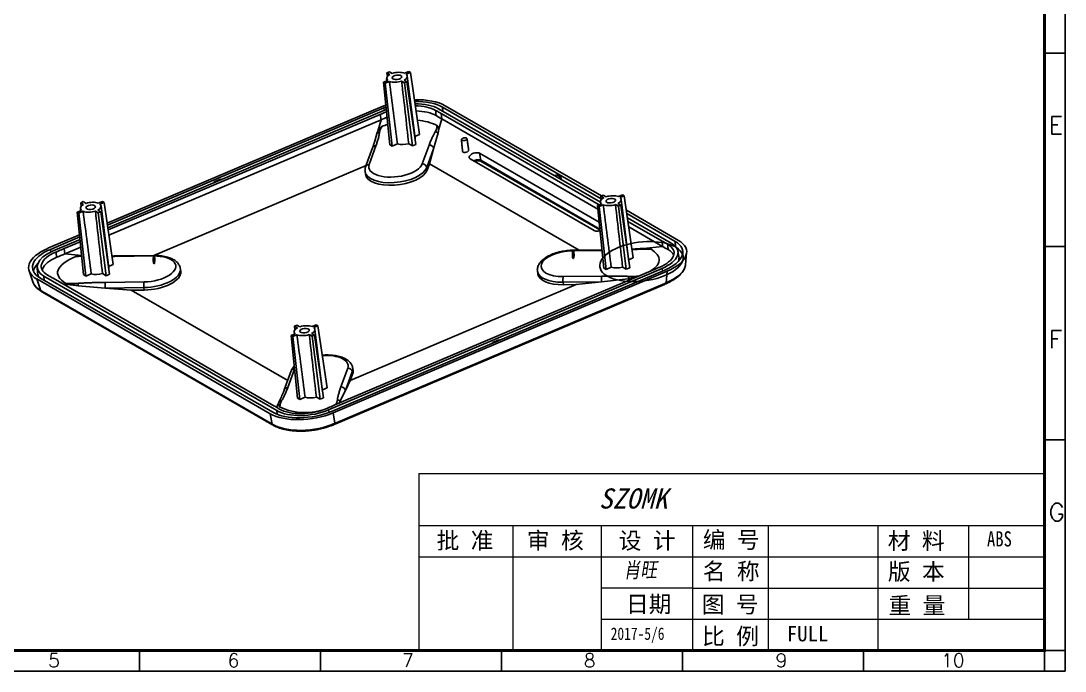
# Model space of a CAD drawing. Header units: millimetres. Extents: x 5301 to 5745, y 376 to 714.
# Drawn here: x 5494.4 to 5744.5, y 375.7 to 531.6 of the extents above; entities that cross this region are included whole.
import ezdxf

# ---------------------------------------------------------------- set-up
doc = ezdxf.new("R2010")
doc.units = ezdxf.units.MM
doc.header["$LTSCALE"] = 0.5
doc.layers.add('112', color=7, linetype='Continuous', true_color=0xffffff)
doc.layers.add('A1_KUANG', color=7, linetype='Continuous')
doc.layers.add('A4_KUANG', color=7, linetype='Continuous')
doc.layers.add('BORDER', color=4, linetype='Continuous', lineweight=20)
doc.styles.get("Standard").update_dxf_attribs({"font": 'txt', "bigfont": 'gbcbig.shx'})
doc.styles.add('仿宋', font='NSimSun.ttf')
doc.styles.add('黑体', font='SIMHEI.TTF', dxfattribs={"height": 2.5})

# ---------------------------------------------------------------- blocks, each defined once
blk = doc.blocks.new('A$C3291225B')
at = {"layer": 'A4_KUANG'}
for p, q in [((255.14, 0), (255.14, 197.01)), ((257.99, 86.22), (255.13, 86.22)), ((257.99, 59.24), (255.13, 59.24)), ((257.99, 32.25), (255.13, 32.25)), ((2.87, 2.87), (258, 2.87)), ((129, 0), (129, 2.87)), ((154.22, 0), (154.22, 2.87)), ((179.45, 0), (179.45, 2.87)), ((204.67, 0), (204.67, 2.87)), ((229.9, 0), (229.9, 2.87))]:
    blk.add_line(p, q, dxfattribs=at)
at = {"layer": 'A4_KUANG', "color": 8}
blk.add_lwpolyline([(258, 0), (258, 197.01), (0, 197.01), (0, 0)], close=True, dxfattribs=at)
at = {"layer": 'A4_KUANG', "const_width": 0.4}
blk.add_lwpolyline([(2.87, 2.87), (2.87, 194.15), (255.13, 194.15), (255.14, 2.87), (2.87, 2.87)], dxfattribs=at)
at = {"layer": 'A4_KUANG'}
for s, height, p in [('E', 2.48, (255.71, 74.89)), ('F', 2.48, (255.71, 45.04)), ('G', 2.48, (255.71, 20.93)), ('5', 1.91, (116.25, 0.54)), ('6', 1.91, (141.26, 0.54)), ('7', 1.91, (165.57, 0.54)), ('8', 1.91, (190.91, 0.54)), ('9', 1.91, (217.64, 0.54)), ('10', 1.91, (240.72, 0.54))]:
    blk.add_text(s, height=height, dxfattribs=at).set_placement(p)

msp = doc.modelspace()

# ---------------------------------------------------------------- linework, layer by layer
at = {"lineweight": 0, "ltscale": 0.5}
for p, q in [((5589.713, 423.081), (5589.713, 380.615)), ((5612.195, 410.591), (5612.195, 380.615)), ((5633.428, 410.591), (5633.428, 380.615)), ((5655.285, 410.591), (5655.285, 380.615)), ((5673.396, 410.591), (5673.396, 380.615)), ((5699.625, 410.591), (5699.625, 380.615))]:
    msp.add_line(p, q, dxfattribs=at)
at = {"lineweight": 0}
for p, q in [((5589.713, 423.081), (5739.599, 423.081)), ((5589.713, 410.591), (5739.599, 410.591)), ((5721.389, 410.591), (5721.389, 388.109)), ((5589.713, 403.097), (5739.599, 403.097)), ((5655.285, 395.603), (5633.428, 395.603)), ((5655.285, 395.603), (5739.599, 395.603)), ((5633.428, 388.109), (5739.599, 388.109)), ((5739.599, 380.615), (5589.713, 380.615))]:
    msp.add_line(p, q, dxfattribs=at)
at = {"layer": '112', "color": 7}
for p, q in [((5582.66, 519.376), (5582.087, 519.133)), ((5582.087, 519.133), (5582.786, 518.729)), ((5582.087, 519.133), (5582.178, 518.255)), ((5583.359, 518.972), (5582.66, 519.376)), ((5587.299, 519.435), (5586.298, 519.01)), ((5586.699, 518.778), (5587.7, 519.203)), ((5588.802, 503.405), (5586.962, 518.343)), ((5587.7, 519.203), (5587.299, 519.435)), ((5587.7, 519.203), (5589.866, 504.32)), ((5582.263, 517.296), (5581.262, 516.871)), ((5581.262, 516.871), (5581.663, 516.64)), ((5581.262, 516.871), (5582.776, 501.879)), ((5581.663, 516.64), (5582.664, 517.065)), ((5581.663, 516.64), (5583.345, 501.55)), ((5582, 517.732), (5582.064, 517.211)), ((5585.603, 517.102), (5586.302, 516.698)), ((5586.875, 516.942), (5586.176, 517.345)), ((5586.302, 516.698), (5586.875, 516.942)), ((5586.302, 516.698), (5588.19, 501.612)), ((5586.875, 516.942), (5589.005, 501.958)), ((5515.068, 483.06), (5580.938, 511.033)), ((5581.346, 510.709), (5515.136, 482.592)), ((5581.926, 510.296), (5515.227, 481.97)), ((5581.346, 510.709), (5581.442, 510.09)), ((5633.227, 488.074), (5594.423, 510.486)), ((5633.368, 488.938), (5595.366, 510.886)), ((5595.366, 510.886), (5595.438, 509.899)), ((5633.439, 489.609), (5596.015, 511.223)), ((5515.301, 481.461), (5580.476, 509.139)), ((5580.673, 507.857), (5515.488, 480.174)), ((5579.912, 505.155), (5580.673, 507.857)), ((5580.476, 509.139), (5580.673, 507.857)), ((5595.188, 508.04), (5594.427, 505.338)), ((5595.094, 509.324), (5632.921, 487.477)), ((5595.094, 509.324), (5595.188, 508.04)), ((5595.188, 508.04), (5632.564, 486.453)), ((5579.081, 502.51), (5579.646, 504.515)), ((5588.748, 503.845), (5589.866, 504.32)), ((5593.264, 500.925), (5594.327, 504.7)), ((5578.622, 501.095), (5576.981, 496.593)), ((5577.812, 497.129), (5579.453, 501.631)), ((5582.776, 501.879), (5583.345, 501.55)), ((5583.345, 501.55), (5584.609, 502.087)), ((5587.307, 502.121), (5588.19, 501.612)), ((5588.19, 501.612), (5589.005, 501.958)), ((5592.177, 501.792), (5590.536, 497.29)), ((5591.623, 496.423), (5593.264, 500.925)), ((5592.245, 497.306), (5593.264, 500.925)), ((5631.735, 481.309), (5602.029, 498.466)), ((5604.263, 499.822), (5632.883, 483.292)), ((5604.263, 499.822), (5604.53, 498.13)), ((5604.53, 498.13), (5633.048, 481.659)), ((5604.685, 497.885), (5633.065, 481.494)), ((5577.102, 496.925), (5526.229, 475.321)), ((5576.838, 495.414), (5576.914, 494.799)), ((5591.623, 496.423), (5591.698, 495.808)), ((5592.245, 497.306), (5591.698, 495.808)), ((5628.085, 476.606), (5592.245, 497.306)), ((5542.248, 493.628), (5540.703, 492.972)), ((5540.703, 492.972), (5540.721, 492.797)), ((5540.703, 492.972), (5540.885, 492.867)), ((5542.248, 493.628), (5542.43, 493.523)), ((5622.23, 494.426), (5622.745, 494.644)), ((5623.823, 494.021), (5622.745, 494.644)), ((5623.308, 493.803), (5623.823, 494.021)), ((5623.88, 493.472), (5623.823, 494.021)), ((5508.728, 487.979), (5509.302, 488.222)), ((5509.427, 487.575), (5508.728, 487.979)), ((5508.728, 487.979), (5508.82, 487.101)), ((5509.302, 488.222), (5510.001, 487.819)), ((5512.94, 487.856), (5513.941, 488.281)), ((5514.341, 488.05), (5513.34, 487.625)), ((5513.941, 488.281), (5514.341, 488.05)), ((5514.341, 488.05), (5516.507, 473.166)), ((5633.217, 488.15), (5633.282, 487.63)), ((5633.305, 489.551), (5633.878, 489.795)), ((5634.003, 489.148), (5633.305, 489.551)), ((5633.305, 489.551), (5633.396, 488.674)), ((5633.878, 489.795), (5634.577, 489.391)), ((5637.394, 487.764), (5638.093, 487.36)), ((5637.516, 489.428), (5638.517, 489.853)), ((5638.917, 489.622), (5637.916, 489.197)), ((5640.02, 473.824), (5638.18, 488.761)), ((5638.517, 489.853), (5638.917, 489.622)), ((5638.917, 489.622), (5641.083, 474.738)), ((5507.904, 485.717), (5508.905, 486.142)), ((5508.304, 485.486), (5507.904, 485.717)), ((5507.904, 485.717), (5509.418, 470.725)), ((5509.305, 485.911), (5508.304, 485.486)), ((5508.304, 485.486), (5509.987, 470.397)), ((5508.641, 486.578), (5508.705, 486.057)), ((5512.943, 485.544), (5512.244, 485.948)), ((5512.818, 486.192), (5513.517, 485.788)), ((5513.517, 485.788), (5512.943, 485.544)), ((5512.943, 485.544), (5514.831, 470.458)), ((5513.517, 485.788), (5515.646, 470.804)), ((5515.444, 472.251), (5513.604, 487.189)), ((5632.48, 487.29), (5633.481, 487.715)), ((5632.88, 487.058), (5632.48, 487.29)), ((5632.48, 487.29), (5633.994, 472.298)), ((5633.881, 487.483), (5632.88, 487.058)), ((5632.88, 487.058), (5634.563, 471.969)), ((5637.519, 487.117), (5636.821, 487.521)), ((5638.093, 487.36), (5637.519, 487.117)), ((5637.519, 487.117), (5639.407, 472.03)), ((5638.093, 487.36), (5640.222, 472.376)), ((5651.907, 478.942), (5639.422, 486.153)), ((5651.136, 478.676), (5639.535, 485.376)), ((5650.193, 478.275), (5639.685, 484.344)), ((5639.808, 483.499), (5647.976, 478.781)), ((5500.884, 477.036), (5508.456, 480.252)), ((5640.004, 482.156), (5648.07, 477.497)), ((5508.505, 479.775), (5501.467, 476.787)), ((5508.568, 479.142), (5502.125, 476.406)), ((5504.733, 476.973), (5508.621, 478.624)), ((5647.976, 478.781), (5648.07, 477.497)), ((5651.136, 478.676), (5651.226, 477.453)), ((5501.467, 476.787), (5501.565, 476.152)), ((5504.733, 476.973), (5504.931, 475.691)), ((5508.753, 477.313), (5504.931, 475.691)), ((5508.951, 475.344), (5504.931, 475.691)), ((5526.27, 475.321), (5517.036, 475.204)), ((5633.564, 476.555), (5626.588, 476.467)), ((5633.552, 476.675), (5626.684, 476.588)), ((5648.07, 477.497), (5643.528, 476.98)), ((5652.007, 475.072), (5651.767, 476.38)), ((5653.579, 473.086), (5653.862, 475.97)), ((5516.507, 473.166), (5515.389, 472.691)), ((5526.174, 475.2), (5516.94, 475.083)), ((5641.083, 474.738), (5639.966, 474.264)), ((5496.369, 471.647), (5497.353, 468.798)), ((5498.316, 472.475), (5498.401, 471.148)), ((5499.918, 470.352), (5555.689, 438.141)), ((5499.918, 470.352), (5499.99, 469.365)), ((5509.987, 470.397), (5509.418, 470.725)), ((5511.25, 470.933), (5509.987, 470.397)), ((5514.831, 470.458), (5513.949, 470.967)), ((5515.646, 470.804), (5514.831, 470.458)), ((5532.671, 471.521), (5532.595, 472.136)), ((5568.107, 438.298), (5647.986, 472.221)), ((5568.765, 437.918), (5648.645, 471.841)), ((5649.228, 471.591), (5569.174, 437.594)), ((5645.378, 471.654), (5569.636, 439.488)), ((5618.122, 471.57), (5618.198, 470.955)), ((5624.327, 470.264), (5633.56, 470.381)), ((5634.563, 471.969), (5633.994, 472.298)), ((5635.827, 472.506), (5634.563, 471.969)), ((5639.407, 472.03), (5638.525, 472.54)), ((5640.222, 472.376), (5639.407, 472.03)), ((5647.986, 472.221), (5648.081, 471.601)), ((5648.952, 468.777), (5649.228, 471.591)), ((5498.204, 469.685), (5554.096, 437.404)), ((5498.204, 469.685), (5499.171, 466.887)), ((5498.975, 469.951), (5554.745, 437.741)), ((5555.017, 439.303), (5502.135, 469.846)), ((5504.604, 468.42), (5507.008, 468.213)), ((5514.613, 467.524), (5508.108, 468.084)), ((5514.679, 468.88), (5523.913, 468.996)), ((5569.862, 434.992), (5648.533, 468.402)), ((5569.955, 435.229), (5648.627, 468.638)), ((5573.306, 445.355), (5627.409, 468.332)), ((5633.495, 469.025), (5624.261, 468.908)), ((5624.261, 468.908), (5624.337, 468.293)), ((5624.337, 468.293), (5627.409, 468.332)), ((5627.409, 468.332), (5633.495, 469.025)), ((5633.495, 469.025), (5639.842, 469.747)), ((5640.947, 469.904), (5641.369, 469.952)), ((5499.398, 466.755), (5554.325, 435.031)), ((5499.544, 466.554), (5554.471, 434.831)), ((5523.847, 467.641), (5514.613, 467.524)), ((5520.85, 466.987), (5514.613, 467.524)), ((5520.85, 466.987), (5523.923, 467.026)), ((5520.85, 466.987), (5558.302, 445.356)), ((5523.847, 467.641), (5523.923, 467.026)), ((5560.519, 458.641), (5559.946, 458.398)), ((5559.946, 458.398), (5560.645, 457.994)), ((5559.946, 458.398), (5560.037, 457.52)), ((5561.218, 458.237), (5560.519, 458.641)), ((5565.158, 458.7), (5564.157, 458.274)), ((5564.558, 458.043), (5565.559, 458.468)), ((5565.559, 458.468), (5565.158, 458.7)), ((5565.559, 458.468), (5567.725, 443.585)), ((5560.123, 456.561), (5559.121, 456.136)), ((5559.121, 456.136), (5559.522, 455.905)), ((5559.121, 456.136), (5560.635, 441.144)), ((5559.522, 455.905), (5560.523, 456.33)), ((5559.522, 455.905), (5561.204, 440.815)), ((5559.859, 456.996), (5559.923, 456.476)), ((5563.462, 456.367), (5564.161, 455.963)), ((5564.734, 456.207), (5564.035, 456.61)), ((5564.161, 455.963), (5564.734, 456.207)), ((5564.161, 455.963), (5566.049, 440.877)), ((5564.734, 456.207), (5566.864, 441.223)), ((5566.661, 442.67), (5564.821, 457.608)), ((5607.343, 454.483), (5608.888, 455.139)), ((5607.361, 454.308), (5607.343, 454.483)), ((5607.343, 454.483), (5607.525, 454.378)), ((5608.888, 455.139), (5609.07, 455.034)), ((5558.324, 443.672), (5559.934, 448.088)), ((5572.689, 448.335), (5571.048, 443.833)), ((5573.955, 447.677), (5573.879, 448.292)), ((5559.134, 447.638), (5557.493, 443.136)), ((5572.135, 442.967), (5573.776, 447.468)), ((5573.306, 445.355), (5572.135, 442.967)), ((5573.852, 446.853), (5573.306, 445.355)), ((5573.776, 447.468), (5573.852, 446.853)), ((5566.607, 443.11), (5567.725, 443.585)), ((5572.135, 442.967), (5570.914, 440.475)), ((5556.643, 441.127), (5556.232, 440.29)), ((5560.635, 441.144), (5561.204, 440.815)), ((5561.204, 440.815), (5562.468, 441.352)), ((5565.166, 441.386), (5566.049, 440.877)), ((5566.049, 440.877), (5566.864, 441.223)), ((5555.656, 438.934), (5556.107, 439.855)), ((5555.689, 438.141), (5555.753, 437.261)), ((5568.107, 438.298), (5568.2, 437.691)), ((5570.622, 440.038), (5570.541, 439.872)), ((5554.552, 434.901), (5554.096, 437.404)), ((5569.174, 437.594), (5569.63, 435.091))]:
    msp.add_line(p, q, dxfattribs=at)
for centre, major_axis, ratio, start_param, end_param in [((5584.481, 518.037), (-2.481, -0.306), 0.4649195, 5.4058164, 6.6943622), ((5584.481, 518.037), (-2.481, -0.306), 0.4649195, 3.8350201, 5.1235658), ((5584.481, 518.037), (-2.481, -0.306), 0.4649195, 2.2642238, 3.5527695), ((5584.481, 518.037), (-2.481, -0.306), 0.4649195, 0.6934274, 1.9819732), ((5580.12, 553.443), (32.423, -252.543), 0.0083709, 4.8558663, 4.9160989), ((5580.12, 553.443), (28.972, -252.587), 0.0051912, 1.3655898, 1.4258225), ((5587.084, 507.307), (10.922, 1.404), 0.4730062, 2.0122144, 2.106512), ((5587.11, 507.38), (-10.052, -1.238), 0.4649195, 5.2033073, 5.2646911), ((5587.084, 507.307), (10.922, 1.404), 0.4730062, 0.555086, 1.366094), ((5587.11, 507.38), (-10.052, -1.238), 0.4649195, 3.6938948, 4.4948782), ((5587.11, 507.38), (-8.904, -1.097), 0.4649195, 3.6938948, 4.4648858), ((5582.375, 573.478), (68.157, 60.89), 0.6008746, 4.1977296, 4.2163033), ((5481.794, 216.371), (-111.091, -290.606), 0.1980055, 3.1191259, 3.1995689), ((5582.375, 573.478), (45.699, -69.467), 0.4532478, 5.5236135, 5.5486808), ((5481.794, 216.371), (-111.091, -290.606), 0.1980055, 3.3018106, 3.3208795), ((5587.077, 503.874), (7.264, 2.141), 0.5276171, 5.962984, 6.113693), ((5587.077, 503.874), (7.529, 0.096), 0.5787883, 2.8215382, 2.9722472), ((5580.403, 503.92), (-0.993, 0.119), 0.8796069, 4.9257013, 5.6779831), ((5586.321, 503.099), (-2.481, -0.306), 0.4649195, 3.100682, 3.141583), ((5593.756, 504.089), (0.854, -0.52), 0.8310066, 1.3997379, 2.1520197), ((5579.561, 500.752), (-0.939, 0.342), 0.8614094, 5.1267947, 6.2831706), ((5586.321, 503.099), (-2.481, -0.306), 0.4649195, 0.7536601, 1.9217406), ((5592.285, 500.913), (0.939, -0.342), 0.8614094, 0.4144058, 1.9852021), ((5604.936, 498.318), (-0.25, -0.433), 0.7537177, 5.5331461, 6.2832018), ((5584.282, 496.331), (-7.444, -0.917), 0.4649195, 6.2823708, 9.1916819), ((5584.358, 495.716), (7.444, 0.917), 0.4649195, 3.1416127, 6.0500893), ((5577.92, 496.25), (-0.939, 0.342), 0.8614094, 5.1267947, 6.2833667), ((5584.174, 497.209), (6.451, 0.795), 0.4649195, 2.9084966, 6.0500893), ((5590.644, 496.411), (0.939, -0.342), 0.8614094, 0.4144058, 1.9852021), ((5511.123, 486.883), (2.481, 0.306), 0.4649195, 0.6934274, 1.9819732), ((5635.699, 488.456), (2.481, 0.306), 0.4649195, 2.2642238, 3.5527695), ((5635.699, 488.456), (2.481, 0.306), 0.4649195, 0.6934274, 1.9819732), ((5635.699, 488.456), (2.481, 0.306), 0.4649195, 5.4058164, 6.6943622), ((5511.123, 486.883), (2.481, 0.306), 0.4649195, 2.2642238, 3.5527695), ((5511.123, 486.883), (2.481, 0.306), 0.4649195, 3.8350201, 5.1235658), ((5506.761, 522.29), (32.423, -252.543), 0.0083709, 4.8558663, 4.9160989), ((5506.761, 522.29), (28.972, -252.587), 0.0051912, 1.3655898, 1.4258225), ((5511.123, 486.883), (2.481, 0.306), 0.4649195, 5.4058164, 6.6943622), ((5635.699, 488.456), (2.481, 0.306), 0.4649195, 3.8350201, 5.1235658), ((5631.338, 523.862), (32.423, -252.543), 0.0083709, 4.8558663, 4.9160989), ((5631.338, 523.862), (28.972, -252.587), 0.0051912, 1.3655898, 1.4258224), ((5643.043, 473.852), (9.974, 1.229), 0.4649195, 0.1147127, 6.397898), ((5642.88, 475.17), (8.904, 1.097), 0.4649195, 5.2646911, 6.8354875), ((5642.88, 475.17), (10.052, 1.238), 0.4649195, 5.2646911, 6.8354875), ((5642.731, 475.168), (11.126, 1.314), 0.4569173, 5.2809902, 6.8324161), ((5507.381, 473.459), (11.126, 1.314), 0.4569173, 2.1393975, 3.6908235), ((5507.231, 473.457), (10.052, 1.238), 0.4649195, 2.1230985, 3.6938948), ((5507.231, 473.457), (8.904, 1.097), 0.4649195, 2.1230985, 3.6938948), ((5485.627, 532.391), (74.894, 38.594), 0.7070502, 4.5825327, 4.6076), ((5526.283, 474.321), (-0.013, 1), 0.2045085, 0.0004344, 6.2836197), ((5625.457, 473.366), (-6.451, -0.795), 0.4649195, 4.479293, 7.6208856), ((5626.696, 475.589), (-0.013, 1), 0.2045085, 0.0004344, 6.2836197), ((5642.492, 475.941), (-0.069, 0.998), 0.1007052, 6.2744157, 6.7694141), ((5049.418, 466.095), (597.891, 8.2), 0.0536038, 6.2006981, 6.3636866), ((5649.922, 534.465), (40.422, -60.342), 0.5940618, 5.403577, 5.4286443), ((5507.393, 472.139), (9.974, 1.229), 0.4649195, 2.6186357, 3.0268465), ((6101.083, 479.369), (597.891, 8.2), 0.0536038, 3.0203404, 3.2220939), ((5517.049, 474.205), (-0.013, 1), 0.2045085, 6.2831796, 6.7781015), ((5525.044, 472.098), (-6.451, -0.795), 0.4649195, 1.3377003, 4.479293), ((5637.539, 473.518), (2.481, 0.306), 0.4649195, 6.2422747, 6.2831756), ((5643.043, 473.852), (8.982, 1.106), 0.4649195, 6.0384801, 6.3106943), ((5507.393, 472.139), (8.982, 1.106), 0.4649195, 3.11405, 3.3863132), ((5512.962, 471.946), (2.481, 0.306), 0.4649195, 3.8952527, 5.0633332), ((5512.962, 471.946), (2.481, 0.306), 0.4649195, 6.2422747, 6.2831756), ((5525.152, 471.219), (7.444, 0.917), 0.4649195, 4.479293, 6.2883595), ((5525.228, 470.604), (-7.444, -0.917), 0.4649195, 1.3377003, 3.1415636), ((5625.566, 472.487), (7.444, 0.917), 0.4649195, 3.1467667, 4.479293), ((5625.641, 471.872), (-7.444, -0.917), 0.4649195, 6.2831561, 7.6208856), ((5624.435, 469.385), (0.013, -1), 0.2045085, 3.6365088, 5.2073051), ((5633.669, 469.502), (0.013, -1), 0.2045085, 3.6365088, 5.2073051), ((5637.539, 473.518), (2.481, 0.306), 0.4649195, 3.8952527, 5.0633332), ((5640.119, 469.431), (-0.047, -0.999), 0.3054141, 3.651674, 4.4039557), ((5509.503, 470.93), (7.561, -0.122), 0.3854912, 4.3823559, 4.5330649), ((5508.226, 467.766), (0.069, -0.998), 0.1007052, 3.6278215, 4.3801032), ((5514.787, 468.001), (0.013, -1), 0.2045085, 3.6365088, 5.2073051), ((5524.021, 468.118), (0.013, -1), 0.2045085, 3.6365088, 5.2073051), ((5641.237, 472.593), (7.365, 1.534), 0.3443016, 4.4507443, 4.6014533), ((5648.337, 468.862), (-0.195, 0.46), 0.4644991, 3.1415919, 4.0200563), ((5663.636, 535.767), (74.312, 65.681), 0.4918248, 4.116027, 4.1201131), ((5648.663, 469.001), (-0.197, 0.46), 0.4627807, 3.1230336, 4.0186702), ((5471.463, 533.365), (57.475, -71.413), 0.3340053, 5.5672433, 5.5713287), ((5499.567, 467.119), (-0.251, -0.432), 0.7521202, 5.6401085, 6.2979919), ((5499.794, 466.987), (-0.25, -0.433), 0.7537177, 5.6378659, 6.2831697), ((5562.34, 457.302), (-2.481, -0.306), 0.4649195, 5.4058164, 6.6943622), ((5562.34, 457.302), (-2.481, -0.306), 0.4649195, 3.8350201, 5.1235658), ((5562.34, 457.302), (-2.481, -0.306), 0.4649195, 2.2642238, 3.5527695), ((5562.34, 457.302), (-2.481, -0.306), 0.4649195, 0.6934274, 1.9819732), ((5557.979, 492.708), (32.423, -252.543), 0.0083709, 4.8558662, 4.9160989), ((5557.979, 492.708), (28.972, -252.587), 0.0051912, 1.3655898, 1.4258225), ((5566.327, 448.254), (6.451, 0.795), 0.4649195, 6.0500893, 7.7545996), ((5560.073, 447.295), (-0.939, 0.342), 0.8614094, 5.1675623, 6.2831718), ((5572.797, 447.456), (0.939, -0.342), 0.8614094, 0.4144058, 1.9852021), ((5566.435, 447.376), (-7.444, -0.917), 0.4649195, 2.9084966, 3.140778), ((5566.511, 446.761), (7.444, 0.917), 0.4649195, 6.0500893, 6.2832053), ((5558.432, 442.794), (-0.939, 0.342), 0.8614094, 5.1267947, 6.2934295), ((5571.156, 442.954), (0.939, -0.342), 0.8614094, 0.4144058, 1.9852021), ((5563.663, 439.649), (7.561, -0.122), 0.3854912, 2.9622685, 3.1129775), ((5556.961, 439.618), (-0.854, 0.52), 0.8310066, 5.2936123, 6.045894), ((5564.18, 442.364), (-2.481, -0.306), 0.4649195, 0.7536601, 1.9217406), ((5564.18, 442.364), (-2.481, -0.306), 0.4649195, 3.100682, 3.141583), ((5570.315, 439.786), (0.993, -0.119), 0.8796069, 1.0318269, 1.7841087), ((5563.663, 439.649), (7.365, 1.534), 0.3443016, 5.8708316, 6.0215406), ((5563.001, 441.247), (-10.052, -1.238), 0.4649195, 0.5523022, 2.1230985), ((5563.001, 441.247), (-8.904, -1.097), 0.4649195, 0.5523022, 2.1230985), ((5668.707, 729.093), (-111.091, -290.606), 0.1980055, 6.2607186, 6.4156022), ((5563.028, 441.32), (10.922, 1.404), 0.4730062, 3.6966787, 5.2481046), ((5550.879, 487.891), (78.348, 36.912), 0.645096, 4.6483784, 4.6524642), ((5569.666, 435.452), (-0.195, 0.46), 0.4644991, 3.1421129, 4.0200563), ((5550.196, 487.869), (47.609, -56.861), 0.5099701, 5.3335917, 5.337678), ((5554.721, 435.264), (-0.25, -0.433), 0.7537177, 5.6378659, 6.2829892), ((5554.948, 435.133), (-0.249, -0.434), 0.7553083, 5.6359194, 6.2978557), ((5569.341, 435.315), (0.194, -0.461), 0.4662132, 6.2738424, 7.1627148)]:
    msp.add_ellipse(centre, major_axis=major_axis, ratio=ratio, start_param=start_param, end_param=end_param, dxfattribs=at)
for centre, major_axis in [((5584.481, 518.037), (1.141, 0.141)), ((5635.699, 488.456), (-1.141, -0.141)), ((5511.123, 486.883), (-1.141, -0.141)), ((5562.34, 457.302), (1.141, 0.141))]:
    msp.add_ellipse(centre, major_axis=major_axis, ratio=0.4649195, dxfattribs=at)
for points, degree in [([(5588.866, 511.21), (5590.819, 511.188), (5592.607, 510.792), (5593.739, 510.106)], 3), ([(5580.476, 509.139), (5580.713, 509.24), (5580.95, 509.341), (5581.187, 509.441)], 3), ([(5589.05, 509.959), (5590.966, 509.933), (5592.716, 509.553), (5593.831, 508.842)], 3), ([(5599.913, 503.071), (5599.903, 503.105), (5599.904, 503.14), (5599.915, 503.176)], 3), ([(5599.903, 503.138), (5600.203, 500.244)], 1), ([(5599.973, 502.985), (5599.943, 503.011), (5599.923, 503.04), (5599.913, 503.071)], 3), ([(5600.568, 502.87), (5600.489, 502.863), (5600.408, 502.863), (5600.333, 502.87)], 3), ([(5600.547, 503.508), (5600.625, 503.517), (5600.704, 503.52), (5600.779, 503.518)], 3), ([(5600.784, 502.901), (5600.714, 502.886), (5600.641, 502.875), (5600.568, 502.87)], 3), ([(5600.779, 503.518), (5600.861, 503.515), (5600.94, 503.505), (5601.008, 503.488)], 3), ([(5600.982, 502.963), (5600.922, 502.937), (5600.854, 502.917), (5600.784, 502.901)], 3), ([(5601.071, 503.007), (5601.044, 502.991), (5601.014, 502.976), (5600.982, 502.963)], 3), ([(5601.252, 503.336), (5601.268, 503.305), (5601.272, 503.271), (5601.267, 503.237)], 3), ([(5601.649, 500.617), (5601.268, 503.286)], 1), ([(5579.081, 502.51), (5578.868, 501.76), (5578.619, 501.086)], 2), ([(5602.83, 498.004), (5602.974, 498.073), (5603.129, 498.131), (5603.284, 498.175)], 3), ([(5604.19, 498.245), (5604.32, 498.223), (5604.437, 498.184), (5604.524, 498.133)], 3), ([(5604.524, 498.133), (5604.528, 498.131), (5604.532, 498.129), (5604.536, 498.127)], 3), ([(5648.902, 478.246), (5649.045, 478.164), (5649.188, 478.081), (5649.331, 477.998)], 3), ([(5642.384, 476.819), (5641.665, 476.769), (5640.794, 476.727)], 2), ([(5643.488, 476.98), (5642.961, 476.979), (5642.423, 476.938)], 2), ([(5643.855, 476.983), (5643.488, 476.98)], 1), ([(5645.292, 476.835), (5645.272, 476.832), (5645.245, 476.829)], 2), ([(5645.337, 476.845), (5645.319, 476.839), (5645.292, 476.835)], 2), ([(5650.779, 475.417), (5650.559, 475.923), (5650.101, 476.382), (5649.424, 476.734)], 3), ([(5507.575, 475.095), (5507.545, 475.099), (5507.529, 475.106)], 2), ([(5507.61, 475.092), (5507.591, 475.093), (5507.575, 475.095)], 2), ([(5507.701, 475.09), (5507.648, 475.09), (5507.61, 475.092)], 2), ([(5508.265, 475.119), (5508.081, 475.108), (5508.076, 475.108)], 2), ([(5508.641, 475.141), (5508.487, 475.133), (5508.265, 475.119)], 2), ([(5508.97, 475.157), (5508.812, 475.15), (5508.641, 475.141)], 2), ([(5517.032, 475.204), (5516.758, 475.201), (5516.485, 475.198), (5516.211, 475.196)], 3), ([(5516.94, 475.083), (5516.583, 475.079), (5516.228, 475.076)], 2), ([(5497.362, 468.804), (5497.613, 468.085), (5498.224, 467.43), (5499.171, 466.887)], 3), ([(5505.164, 468.618), (5505.182, 468.625), (5505.209, 468.629)], 2), ([(5505.209, 468.629), (5505.229, 468.632), (5505.256, 468.634)], 2), ([(5505.256, 468.634), (5505.294, 468.638), (5505.349, 468.638)], 2), ([(5641.516, 470.009), (5641.327, 469.973), (5641.137, 469.938), (5640.947, 469.904)], 3), ([(5648.533, 468.402), (5648.696, 468.472), (5648.859, 468.541)], 2), ([(5499.316, 466.687), (5499.43, 466.62), (5499.544, 466.554)], 2), ([(5570.406, 439.81), (5570.482, 439.886), (5570.552, 439.962), (5570.622, 440.038)], 3), ([(5554.471, 434.831), (5554.585, 434.765), (5554.699, 434.699)], 2), ([(5569.535, 434.854), (5569.698, 434.923), (5569.862, 434.992)], 2)]:
    msp.add_open_spline(points, degree=degree, dxfattribs=at)
for points, degree, knots in [([(5581.187, 509.441), (5581.392, 509.528), (5581.597, 509.615), (5581.802, 509.702), (5581.861, 509.727), (5581.92, 509.752), (5581.979, 509.777)], 3, [0.47348108, 0.47348108, 0.47348108, 0.47348108, 0.88252663, 0.88252663, 0.88252663, 1, 1, 1, 1]), ([(5593.739, 510.106), (5593.904, 510.011), (5594.07, 509.915), (5594.236, 509.819), (5594.379, 509.737), (5594.522, 509.654), (5594.665, 509.571), (5594.808, 509.489), (5594.951, 509.406), (5595.094, 509.324)], 3, [0, 0, 0, 0, 0.3665928, 0.3665928, 0.3665928, 0.6832964, 0.6832964, 0.6832964, 1, 1, 1, 1]), ([(5593.739, 510.106), (5593.748, 509.976), (5593.758, 509.846), (5593.767, 509.715), (5593.777, 509.585), (5593.786, 509.455), (5593.796, 509.324), (5593.807, 509.164), (5593.819, 509.003), (5593.831, 508.842)], 3, [0, 0, 0, 0, 0.3091968, 0.3091968, 0.3091968, 0.6183935, 0.6183935, 0.6183935, 1, 1, 1, 1]), ([(5580.844, 506.241), (5580.835, 506.237), (5580.817, 506.229), (5580.789, 506.209), (5580.745, 506.173), (5580.66, 506.098), (5580.502, 505.945), (5580.211, 505.631), (5580.032, 505.345), (5579.912, 505.155)], 3, [0, 0, 0, 0, 0.0156221, 0.0312913, 0.0625997, 0.1251904, 0.2503052, 0.5001067, 1, 1, 1, 1]), ([(5580.295, 504.799), (5580.309, 504.918), (5580.334, 505.038), (5580.389, 505.219), (5580.41, 505.28), (5580.446, 505.371), (5580.458, 505.401), (5580.478, 505.447), (5580.485, 505.462), (5580.499, 505.493), (5580.506, 505.508), (5580.542, 505.584), (5580.572, 505.645), (5580.622, 505.736), (5580.638, 505.767), (5580.673, 505.828), (5580.69, 505.858), (5580.725, 505.919), (5580.743, 505.949), (5580.769, 505.995), (5580.777, 506.01), (5580.794, 506.04), (5580.802, 506.055), (5580.818, 506.086), (5580.826, 506.101), (5580.836, 506.124), (5580.839, 506.132), (5580.845, 506.147), (5580.848, 506.154), (5580.853, 506.171), (5580.854, 506.176), (5580.858, 506.18), (5580.857, 506.198), (5580.86, 506.189), (5580.857, 506.209), (5580.862, 506.199), (5580.856, 506.22), (5580.863, 506.209), (5580.853, 506.23), (5580.863, 506.219), (5580.849, 506.236), (5580.858, 506.228), (5580.844, 506.241), (5580.852, 506.234), (5580.841, 506.243), (5580.845, 506.24)], 3, [0, 0, 0, 0, 0.2515002, 0.2515002, 0.3772503, 0.3772503, 0.4401254, 0.4401254, 0.4715629, 0.4715629, 0.5030004, 0.5030004, 0.6287505, 0.6287505, 0.6916256, 0.6916256, 0.7545006, 0.7545006, 0.8173757, 0.8173757, 0.8488132, 0.8488132, 0.8802507, 0.8802507, 0.9116882, 0.9116882, 0.927407, 0.927407, 0.9431258, 0.9431258, 0.9588445, 0.9588445, 0.9667039, 0.9667039, 0.9745633, 0.9745633, 0.9824227, 0.9824227, 0.990282, 0.990282, 0.9942117, 0.9942117, 0.9981414, 0.9981414, 1, 1, 1, 1]), ([(5594.149, 506.408), (5594.145, 506.406), (5594.141, 506.404), (5594.137, 506.401), (5594.134, 506.398), (5594.13, 506.396), (5594.126, 506.393), (5594.123, 506.39), (5594.12, 506.386), (5594.117, 506.383), (5594.114, 506.379), (5594.107, 506.371), (5594.105, 506.367), (5594.1, 506.36), (5594.098, 506.356), (5594.092, 506.344), (5594.088, 506.337), (5594.082, 506.322), (5594.079, 506.314), (5594.074, 506.299), (5594.072, 506.291), (5594.066, 506.268), (5594.062, 506.253), (5594.056, 506.223), (5594.053, 506.208), (5594.048, 506.177), (5594.045, 506.162), (5594.038, 506.117), (5594.034, 506.087), (5594.024, 506.026), (5594.02, 505.996), (5594.01, 505.936), (5594.005, 505.905), (5593.987, 505.814), (5593.974, 505.754), (5593.954, 505.678), (5593.95, 505.663), (5593.942, 505.632), (5593.937, 505.617), (5593.924, 505.571), (5593.914, 505.541), (5593.883, 505.45), (5593.86, 505.389), (5593.783, 505.208), (5593.721, 505.087), (5593.648, 504.967)], 3, [0, 0, 0, 0, 0.0018586, 0.0018586, 0.0057883, 0.0057883, 0.009718, 0.009718, 0.0175773, 0.0175773, 0.0254367, 0.0254367, 0.0332961, 0.0332961, 0.0411555, 0.0411555, 0.0568742, 0.0568742, 0.072593, 0.072593, 0.0883118, 0.0883118, 0.1197493, 0.1197493, 0.1511868, 0.1511868, 0.1826243, 0.1826243, 0.2454994, 0.2454994, 0.3083744, 0.3083744, 0.3712495, 0.3712495, 0.4969996, 0.4969996, 0.5284371, 0.5284371, 0.5598746, 0.5598746, 0.6227497, 0.6227497, 0.7484998, 0.7484998, 1, 1, 1, 1]), ([(5594.427, 505.338), (5594.419, 505.527), (5594.408, 505.81), (5594.309, 506.119), (5594.244, 506.269), (5594.205, 506.343), (5594.183, 506.378), (5594.168, 506.398), (5594.156, 506.405), (5594.15, 506.409)], 3, [0, 0, 0, 0, 0.4994748, 0.7496963, 0.8748776, 0.9374694, 0.9687878, 0.9843669, 1, 1, 1, 1]), ([(5579.453, 501.631), (5579.51, 501.788), (5579.566, 501.946), (5579.672, 502.258), (5579.722, 502.412), (5579.818, 502.716), (5579.863, 502.865), (5579.946, 503.155), (5579.985, 503.296), (5580.056, 503.569), (5580.089, 503.7), (5580.147, 503.952), (5580.173, 504.073), (5580.218, 504.301), (5580.237, 504.41), (5580.27, 504.614), (5580.284, 504.709), (5580.295, 504.799)], 3, [0, 0, 0, 0, 0.125, 0.125, 0.25, 0.25, 0.375, 0.375, 0.5, 0.5, 0.625, 0.625, 0.75, 0.75, 0.875, 0.875, 1, 1, 1, 1]), ([(5593.648, 504.967), (5593.593, 504.877), (5593.537, 504.781), (5593.421, 504.576), (5593.361, 504.468), (5593.239, 504.238), (5593.177, 504.118), (5593.052, 503.865), (5592.988, 503.733), (5592.86, 503.46), (5592.796, 503.318), (5592.667, 503.027), (5592.604, 502.878), (5592.478, 502.574), (5592.415, 502.419), (5592.294, 502.107), (5592.234, 501.949), (5592.177, 501.792)], 3, [0, 0, 0, 0, 0.125, 0.125, 0.25, 0.25, 0.375, 0.375, 0.5, 0.5, 0.625, 0.625, 0.75, 0.75, 0.875, 0.875, 1, 1, 1, 1]), ([(5599.915, 503.176), (5599.928, 503.216), (5599.955, 503.257), (5599.994, 503.295), (5600.033, 503.333), (5600.087, 503.371), (5600.152, 503.402)], 3, [0.37134463, 0.37134463, 0.37134463, 0.37134463, 0.4294942, 0.4294942, 0.4294942, 0.48828576, 0.48828576, 0.48828576, 0.48828576]), ([(5600.333, 502.87), (5600.254, 502.876), (5600.178, 502.89), (5600.115, 502.91), (5600.057, 502.929), (5600.008, 502.955), (5599.973, 502.985)], 3, [0.15726118, 0.15726118, 0.15726118, 0.15726118, 0.21691923, 0.21691923, 0.21691923, 0.27174246, 0.27174246, 0.27174246, 0.27174246]), ([(5600.152, 503.402), (5600.208, 503.429), (5600.275, 503.453), (5600.344, 503.471), (5600.409, 503.488), (5600.479, 503.501), (5600.547, 503.508)], 3, [0.488285761, 0.488285761, 0.488285761, 0.488285761, 0.539835732, 0.539835732, 0.539835732, 0.587860882, 0.587860882, 0.587860882, 0.587860882]), ([(5601.008, 503.488), (5601.074, 503.472), (5601.131, 503.449), (5601.174, 503.42), (5601.21, 503.396), (5601.236, 503.367), (5601.252, 503.336)], 3, [0.70157326, 0.70157326, 0.70157326, 0.70157326, 0.75829927, 0.75829927, 0.75829927, 0.80707351, 0.80707351, 0.80707351, 0.80707351]), ([(5601.267, 503.237), (5601.261, 503.199), (5601.242, 503.159), (5601.21, 503.12), (5601.178, 503.08), (5601.13, 503.041), (5601.071, 503.007)], 3, [0.85694224, 0.85694224, 0.85694224, 0.85694224, 0.9135674, 0.9135674, 0.9135674, 0.97299142, 0.97299142, 0.97299142, 0.97299142]), ([(5600.203, 500.244), (5600.21, 500.171), (5600.251, 500.107), (5600.328, 500.063), (5600.551, 499.934), (5601.04, 499.989), (5601.563, 500.307), (5601.669, 500.479), (5601.649, 500.618)], 3, [0, 0, 0, 0, 0.1716294, 0.1716294, 0.1716294, 0.6679381, 0.6679381, 1, 1, 1, 1]), ([(5602.029, 498.466), (5601.819, 498.587), (5601.733, 498.779), (5601.852, 499.201), (5602.057, 499.427), (5602.642, 499.782), (5603.018, 499.909), (5603.727, 499.989), (5604.054, 499.943), (5604.263, 499.822)], 3, [0, 0, 0, 0, 0.25, 0.25, 0.5, 0.5, 0.75, 0.75, 1, 1, 1, 1]), ([(5603.092, 497.854), (5603.167, 497.879), (5603.353, 497.935), (5603.652, 497.995), (5603.97, 498.022), (5604.253, 498.012), (5604.495, 497.966), (5604.612, 497.926), (5604.681, 497.887), (5604.695, 497.879)], 3, [0, 0, 0, 0, 0.1197137, 0.2938274, 0.4641376, 0.6306939, 0.7962262, 0.956357, 1, 1, 1, 1]), ([(5603.284, 498.175), (5603.443, 498.22), (5603.606, 498.25), (5603.76, 498.261), (5603.912, 498.273), (5604.06, 498.267), (5604.19, 498.245)], 3, [0.24717607, 0.24717607, 0.24717607, 0.24717607, 0.50030767, 0.50030767, 0.50030767, 0.75079758, 0.75079758, 0.75079758, 0.75079758]), ([(5576.981, 496.593), (5576.947, 496.502), (5576.874, 496.265), (5576.818, 495.877), (5576.808, 495.571), (5576.838, 495.423), (5576.839, 495.418)], 3, [0, 0, 0, 0, 0.240938, 0.6203844, 0.9871247, 1, 1, 1, 1]), ([(5633.087, 481.28), (5632.935, 481.233), (5632.778, 481.2), (5632.271, 481.142), (5631.944, 481.188), (5631.735, 481.309)], 3, [0, 0, 0, 0, 0.3009435, 0.3009435, 1, 1, 1, 1]), ([(5647.319, 472.478), (5649.113, 473.217), (5650.362, 474.248), (5651.106, 476.289), (5650.6, 477.299), (5649.331, 477.998)], 3, [0, 0, 0, 0, 0.5, 0.5, 1, 1, 1, 1]), ([(5647.976, 478.781), (5648.142, 478.686), (5648.307, 478.59), (5648.473, 478.494), (5648.616, 478.412), (5648.759, 478.329), (5648.902, 478.246)], 3, [0, 0, 0, 0, 0.36659282, 0.36659282, 0.36659282, 0.68329641, 0.68329641, 0.68329641, 0.68329641]), ([(5649.331, 477.998), (5649.341, 477.868), (5649.35, 477.738), (5649.36, 477.607), (5649.369, 477.477), (5649.379, 477.347), (5649.388, 477.216), (5649.4, 477.055), (5649.412, 476.894), (5649.424, 476.734)], 3, [0, 0, 0, 0, 0.3091968, 0.3091968, 0.3091968, 0.6183935, 0.6183935, 0.6183935, 1, 1, 1, 1]), ([(5502.793, 476.149), (5500.999, 475.41), (5499.749, 474.379), (5499.005, 472.339), (5499.511, 471.328), (5500.78, 470.629)], 3, [0, 0, 0, 0, 0.5, 0.5, 1, 1, 1, 1]), ([(5502.793, 476.149), (5503.03, 476.249), (5503.267, 476.35), (5503.504, 476.451), (5503.709, 476.538), (5503.914, 476.625), (5504.119, 476.712), (5504.324, 476.799), (5504.529, 476.886), (5504.733, 476.973)], 3, [0, 0, 0, 0, 0.3665928, 0.3665928, 0.3665928, 0.6832964, 0.6832964, 0.6832964, 1, 1, 1, 1]), ([(5502.793, 476.149), (5502.813, 476.018), (5502.833, 475.888), (5502.853, 475.758), (5502.873, 475.628), (5502.893, 475.498), (5502.913, 475.367), (5502.937, 475.207), (5502.962, 475.046), (5502.987, 474.885)], 3, [0, 0, 0, 0, 0.3091968, 0.3091968, 0.3091968, 0.6183935, 0.6183935, 0.6183935, 1, 1, 1, 1]), ([(5507.529, 475.106), (5507.538, 475.109), (5507.556, 475.117), (5507.597, 475.126), (5507.67, 475.139), (5507.817, 475.163), (5508.115, 475.204), (5508.51, 475.246), (5508.821, 475.264), (5508.959, 475.27)], 3, [0, 0, 0, 0, 0.0223558, 0.0447784, 0.0895806, 0.1791479, 0.3581868, 0.7156523, 1, 1, 1, 1]), ([(5532.586, 472.162), (5532.573, 472.279), (5532.525, 472.531), (5532.379, 472.907), (5532.161, 473.281), (5531.877, 473.63), (5531.527, 473.953), (5531.111, 474.25), (5530.628, 474.517), (5530.085, 474.75), (5529.491, 474.944), (5528.854, 475.099), (5528.184, 475.213), (5527.487, 475.289), (5526.845, 475.321), (5526.436, 475.323), (5526.27, 475.321)], 3, [0, 0, 0, 0, 0.0540988, 0.1196295, 0.185813, 0.2539658, 0.3250557, 0.3994221, 0.4765653, 0.5553608, 0.6346166, 0.7135505, 0.7919809, 0.8699165, 0.9474401, 1, 1, 1, 1]), ([(5626.684, 476.588), (5626.555, 476.587), (5626.181, 476.577), (5625.558, 476.536), (5624.818, 476.451), (5624.086, 476.329), (5623.367, 476.173), (5622.669, 475.981), (5621.998, 475.757), (5621.359, 475.501), (5620.758, 475.214), (5620.2, 474.896), (5619.692, 474.548), (5619.238, 474.169), (5618.849, 473.761), (5618.544, 473.342), (5618.323, 472.924), (5618.173, 472.502), (5618.103, 472.066), (5618.092, 471.738), (5618.125, 471.57), (5618.131, 471.545)], 3, [0, 0, 0, 0, 0.0303187, 0.0875596, 0.1447548, 0.2019529, 0.2592041, 0.3165769, 0.3741486, 0.4320043, 0.4902373, 0.5489431, 0.6081969, 0.6679942, 0.7280738, 0.7875489, 0.8388681, 0.8879875, 0.9406313, 0.9911089, 1, 1, 1, 1]), ([(5642.423, 476.938), (5642.068, 476.914), (5641.519, 476.88), (5640.97, 476.853), (5640.777, 476.844)], 3, [0, 0, 0, 0, 0.6478403, 1, 1, 1, 1]), ([(5644.241, 476.853), (5644.051, 476.858), (5643.875, 476.861), (5643.498, 476.865), (5643.134, 476.856), (5642.758, 476.845), (5642.384, 476.819)], 2, [0.375, 0.375, 0.375, 0.5, 0.5, 0.75, 0.75, 1, 1, 1]), ([(5643.526, 476.98), (5643.845, 476.98), (5644.324, 476.98), (5644.847, 476.93), (5645.101, 476.896), (5645.225, 476.876), (5645.285, 476.864), (5645.318, 476.856), (5645.331, 476.849), (5645.337, 476.845)], 3, [0, 0, 0, 0, 0.4994745, 0.749696, 0.8748772, 0.9374689, 0.9687874, 0.9843664, 1, 1, 1, 1]), ([(5644.786, 476.833), (5644.78, 476.833), (5644.604, 476.84), (5644.391, 476.849), (5644.241, 476.853)], 2, [0.1875, 0.1875, 0.1875, 0.25, 0.25, 0.375, 0.375, 0.375]), ([(5645.245, 476.829), (5645.207, 476.826), (5645.152, 476.825), (5645.08, 476.824), (5644.968, 476.827), (5644.897, 476.829), (5644.786, 476.833)], 2, [0.03125, 0.03125, 0.03125, 0.0625, 0.0625, 0.125, 0.125, 0.1875, 0.1875, 0.1875]), ([(5502.987, 474.885), (5501.203, 474.194), (5499.967, 473.155), (5499.555, 472.026), (5499.524, 471.908), (5499.504, 471.791)], 3, [0, 0, 0, 0, 0.8954055, 0.8954055, 1, 1, 1, 1]), ([(5508.076, 475.108), (5507.962, 475.101), (5507.888, 475.097), (5507.774, 475.091), (5507.701, 475.09)], 2, [0.61261586, 0.61261586, 0.61261586, 0.74174391, 0.74174391, 0.87087195, 0.87087195, 0.87087195]), ([(5648.854, 468.544), (5648.978, 468.595), (5649.35, 468.754), (5649.933, 469.039), (5650.592, 469.401), (5651.193, 469.783), (5651.736, 470.184), (5652.217, 470.603), (5652.636, 471.041), (5652.985, 471.497), (5653.261, 471.965), (5653.454, 472.439), (5653.553, 472.821), (5653.568, 473.041), (5653.57, 473.101)], 3, [0, 0, 0, 0, 0.045281, 0.1379679, 0.2308875, 0.3238477, 0.4159058, 0.5084339, 0.6016457, 0.6949379, 0.7873899, 0.8780543, 0.9662584, 1, 1, 1, 1]), ([(5648.952, 468.777), (5651.297, 469.765), (5652.932, 471.068), (5653.506, 472.644), (5653.556, 472.867), (5653.576, 473.089)], 3, [0, 0, 0, 0, 0.8590373, 0.8590373, 1, 1, 1, 1]), ([(5502.135, 469.846), (5501.97, 469.942), (5501.804, 470.037), (5501.638, 470.133), (5501.495, 470.216), (5501.352, 470.298), (5501.209, 470.381), (5501.066, 470.463), (5500.923, 470.546), (5500.78, 470.629)], 3, [0, 0, 0, 0, 0.3665928, 0.3665928, 0.3665928, 0.6832964, 0.6832964, 0.6832964, 1, 1, 1, 1]), ([(5633.56, 470.381), (5634.383, 470.391), (5635.187, 470.393), (5636.02, 470.395), (5636.806, 470.388), (5637.656, 470.381), (5638.415, 470.363), (5639.297, 470.342), (5640.01, 470.309)], 2, [0, 0, 0, 0.25, 0.25, 0.5, 0.5, 0.75, 0.75, 1, 1, 1]), ([(5640.01, 470.309), (5640.369, 470.292), (5640.741, 470.292), (5641.1, 470.291), (5641.485, 470.305), (5641.664, 470.312), (5641.86, 470.322), (5642.014, 470.331), (5642.236, 470.344), (5642.274, 470.347), (5642.304, 470.349)], 2, [0, 0, 0, 0.3277345, 0.3277345, 0.655469, 0.655469, 0.8193362, 0.8193362, 0.9832035, 0.9832035, 1, 1, 1]), ([(5647.319, 472.478), (5647.082, 472.378), (5646.845, 472.277), (5646.607, 472.176), (5646.402, 472.089), (5646.198, 472.002), (5645.993, 471.915), (5645.788, 471.828), (5645.583, 471.741), (5645.378, 471.654)], 3, [0, 0, 0, 0, 0.3665928, 0.3665928, 0.3665928, 0.6832964, 0.6832964, 0.6832964, 1, 1, 1, 1]), ([(5497.354, 468.817), (5497.355, 468.811), (5497.394, 468.658), (5497.537, 468.373), (5497.786, 467.969), (5498.113, 467.587), (5498.508, 467.229), (5498.913, 466.93), (5499.202, 466.757), (5499.324, 466.69)], 3, [0, 0, 0, 0, 0.0074584, 0.1779176, 0.3500805, 0.5244543, 0.7003662, 0.8799016, 1, 1, 1, 1]), ([(5507.008, 468.213), (5506.683, 468.267), (5506.194, 468.347), (5505.661, 468.473), (5505.403, 468.541), (5505.277, 468.577), (5505.216, 468.596), (5505.183, 468.608), (5505.17, 468.615), (5505.164, 468.618)], 3, [0, 0, 0, 0, 0.4994745, 0.749696, 0.8748772, 0.9374689, 0.9687874, 0.9843664, 1, 1, 1, 1]), ([(5505.349, 468.638), (5505.421, 468.64), (5505.533, 468.637), (5505.604, 468.635), (5505.715, 468.631)], 2, [0.0625, 0.0625, 0.0625, 0.125, 0.125, 0.1875, 0.1875, 0.1875]), ([(5505.715, 468.631), (5505.721, 468.63), (5505.897, 468.623), (5506.11, 468.615), (5506.26, 468.611), (5506.45, 468.605), (5506.626, 468.603), (5507.003, 468.598), (5507.367, 468.608), (5507.743, 468.618), (5508.117, 468.644)], 2, [0.1875, 0.1875, 0.1875, 0.25, 0.25, 0.375, 0.375, 0.5, 0.5, 0.75, 0.75, 1, 1, 1]), ([(5508.117, 468.644), (5508.861, 468.696), (5509.767, 468.739), (5510.545, 468.776), (5511.41, 468.805), (5512.207, 468.832), (5513.047, 468.851), (5513.857, 468.87), (5514.679, 468.88)], 2, [0, 0, 0, 0.25, 0.25, 0.5, 0.5, 0.75, 0.75, 1, 1, 1]), ([(5573.878, 448.288), (5573.862, 448.426), (5573.806, 448.697), (5573.65, 449.091), (5573.426, 449.463), (5573.138, 449.81), (5572.783, 450.132), (5572.362, 450.427), (5571.875, 450.691), (5571.327, 450.921), (5570.73, 451.113), (5570.09, 451.264), (5569.418, 451.376), (5568.719, 451.449), (5568, 451.482), (5567.286, 451.477), (5566.811, 451.45), (5566.583, 451.432)], 3, [0, 0, 0, 0, 0.0574945, 0.1167326, 0.1766531, 0.2384301, 0.3029066, 0.3703386, 0.4402208, 0.5115158, 0.5831529, 0.6544781, 0.7253445, 0.7957678, 0.8658249, 0.9356089, 1, 1, 1, 1]), ([(5559.858, 448.79), (5559.831, 448.76), (5559.681, 448.592), (5559.452, 448.291), (5559.251, 447.93), (5559.162, 447.715), (5559.134, 447.638)], 3, [0, 0, 0, 0, 0.0844835, 0.4763356, 0.8159746, 1, 1, 1, 1]), ([(5557.49, 443.128), (5557.4, 442.88), (5557.216, 442.403), (5556.933, 441.738), (5556.738, 441.322), (5556.643, 441.127)], 3, [0, 0, 0, 0, 0.3534989, 0.6912872, 1, 1, 1, 1]), ([(5556.853, 440.496), (5556.908, 440.586), (5556.964, 440.682), (5557.08, 440.887), (5557.14, 440.996), (5557.261, 441.225), (5557.324, 441.346), (5557.449, 441.599), (5557.513, 441.73), (5557.641, 442.004), (5557.705, 442.145), (5557.833, 442.436), (5557.897, 442.586), (5558.023, 442.89), (5558.086, 443.045), (5558.207, 443.357), (5558.267, 443.515), (5558.324, 443.672)], 3, [0, 0, 0, 0, 0.125, 0.125, 0.25, 0.25, 0.375, 0.375, 0.5, 0.5, 0.625, 0.625, 0.75, 0.75, 0.875, 0.875, 1, 1, 1, 1]), ([(5571.048, 443.833), (5570.991, 443.675), (5570.935, 443.518), (5570.829, 443.206), (5570.779, 443.052), (5570.683, 442.748), (5570.638, 442.599), (5570.555, 442.309), (5570.516, 442.168), (5570.445, 441.895), (5570.412, 441.763), (5570.354, 441.511), (5570.328, 441.391), (5570.283, 441.162), (5570.264, 441.054), (5570.231, 440.85), (5570.217, 440.754), (5570.206, 440.665)], 3, [0, 0, 0, 0, 0.125, 0.125, 0.25, 0.25, 0.375, 0.375, 0.5, 0.5, 0.625, 0.625, 0.75, 0.75, 0.875, 0.875, 1, 1, 1, 1]), ([(5556.352, 439.055), (5556.356, 439.058), (5556.36, 439.06), (5556.364, 439.063), (5556.367, 439.065), (5556.371, 439.068), (5556.374, 439.071), (5556.378, 439.074), (5556.381, 439.077), (5556.384, 439.081), (5556.387, 439.084), (5556.394, 439.093), (5556.396, 439.097), (5556.401, 439.104), (5556.403, 439.108), (5556.409, 439.119), (5556.413, 439.127), (5556.419, 439.142), (5556.422, 439.15), (5556.427, 439.165), (5556.429, 439.173), (5556.435, 439.195), (5556.439, 439.211), (5556.445, 439.241), (5556.448, 439.256), (5556.453, 439.286), (5556.456, 439.302), (5556.463, 439.347), (5556.467, 439.377), (5556.476, 439.438), (5556.481, 439.468), (5556.491, 439.528), (5556.496, 439.558), (5556.514, 439.649), (5556.527, 439.71), (5556.547, 439.786), (5556.551, 439.801), (5556.559, 439.832), (5556.564, 439.847), (5556.577, 439.892), (5556.587, 439.923), (5556.618, 440.014), (5556.641, 440.075), (5556.718, 440.256), (5556.78, 440.377), (5556.853, 440.496)], 3, [0, 0, 0, 0, 0.0018586, 0.0018586, 0.0057883, 0.0057883, 0.009718, 0.009718, 0.0175773, 0.0175773, 0.0254367, 0.0254367, 0.0332961, 0.0332961, 0.0411555, 0.0411555, 0.0568742, 0.0568742, 0.072593, 0.072593, 0.0883118, 0.0883118, 0.1197493, 0.1197493, 0.1511868, 0.1511868, 0.1826243, 0.1826243, 0.2454994, 0.2454994, 0.3083744, 0.3083744, 0.3712495, 0.3712495, 0.4969996, 0.4969996, 0.5284371, 0.5284371, 0.5598746, 0.5598746, 0.6227497, 0.6227497, 0.7484998, 0.7484998, 1, 1, 1, 1]), ([(5570.206, 440.665), (5570.192, 440.546), (5570.167, 440.426), (5570.112, 440.245), (5570.091, 440.184), (5570.055, 440.093), (5570.042, 440.062), (5570.023, 440.017), (5570.016, 440.001), (5570.002, 439.971), (5569.995, 439.956), (5569.959, 439.88), (5569.929, 439.819), (5569.879, 439.727), (5569.863, 439.697), (5569.828, 439.636), (5569.811, 439.606), (5569.788, 439.566), (5569.783, 439.557), (5569.778, 439.548)], 3, [0, 0, 0, 0, 0.3252311, 0.3252311, 0.4878467, 0.4878467, 0.5691544, 0.5691544, 0.6098083, 0.6098083, 0.6504622, 0.6504622, 0.8130778, 0.8130778, 0.8943855, 0.8943855, 0.9756933, 0.9756933, 1, 1, 1, 1]), ([(5556.373, 438.521), (5556.207, 438.616), (5556.041, 438.712), (5555.876, 438.808), (5555.732, 438.89), (5555.589, 438.973), (5555.446, 439.056), (5555.303, 439.138), (5555.16, 439.221), (5555.017, 439.303)], 3, [0, 0, 0, 0, 0.3665928, 0.3665928, 0.3665928, 0.6832964, 0.6832964, 0.6832964, 1, 1, 1, 1]), ([(5556.107, 439.855), (5556.108, 439.72), (5556.11, 439.518), (5556.2, 439.284), (5556.261, 439.167), (5556.297, 439.11), (5556.318, 439.081), (5556.333, 439.065), (5556.345, 439.058), (5556.351, 439.055)], 3, [0, 0, 0, 0, 0.4994748, 0.7496963, 0.8748776, 0.9374694, 0.9687878, 0.9843669, 1, 1, 1, 1]), ([(5567.694, 438.664), (5565.948, 437.898), (5563.699, 437.444), (5559.514, 437.391), (5557.574, 437.793), (5556.373, 438.521)], 3, [0, 0, 0, 0, 0.5, 0.5, 1, 1, 1, 1]), ([(5569.636, 439.488), (5569.399, 439.387), (5569.161, 439.287), (5568.924, 439.186), (5568.719, 439.099), (5568.514, 439.012), (5568.309, 438.925), (5568.104, 438.838), (5567.899, 438.751), (5567.694, 438.664)], 3, [0, 0, 0, 0, 0.3665928, 0.3665928, 0.3665928, 0.6832964, 0.6832964, 0.6832964, 1, 1, 1, 1]), ([(5554.552, 434.901), (5556.191, 433.947), (5558.769, 433.366), (5564.322, 433.436), (5567.286, 434.087), (5569.63, 435.091)], 3, [0, 0, 0, 0, 0.5, 0.5, 1, 1, 1, 1]), ([(5554.707, 434.703), (5554.782, 434.656), (5555.038, 434.507), (5555.528, 434.278), (5556.176, 434.021), (5556.873, 433.798), (5557.612, 433.61), (5558.39, 433.457), (5559.205, 433.34), (5560.049, 433.26), (5560.915, 433.219), (5561.794, 433.217), (5562.679, 433.256), (5563.569, 433.334), (5564.461, 433.448), (5565.354, 433.6), (5566.234, 433.786), (5567.092, 434.003), (5567.918, 434.249), (5568.707, 434.524), (5569.244, 434.727), (5569.508, 434.844), (5569.532, 434.855)], 3, [0, 0, 0, 0, 0.0236606, 0.07847, 0.1331441, 0.1875773, 0.2412029, 0.2952137, 0.3494094, 0.4036376, 0.457724, 0.5115267, 0.5649752, 0.6181019, 0.6718859, 0.7260821, 0.7804147, 0.8345059, 0.8880933, 0.9409578, 0.9945175, 1, 1, 1, 1])]:
    msp.add_open_spline(points, degree=degree, knots=knots, dxfattribs=at)

# ---------------------------------------------------------------- block references
at = {"layer": 'A1_KUANG', "color": 1, "lineweight": 0, "xscale": 1.718413414360839, "yscale": 1.718413414361123, "zscale": 1.718413414359811}
msp.add_blockref('A$C3291225B', (5301.172, 375.691), dxfattribs=at)

# ---------------------------------------------------------------- texts
at = {"lineweight": 0, "style": '仿宋'}
for s, p in [('批 准', (5593.969, 405.021)), ('审 核', (5615.597, 405.021)), ('设 计', (5637.592, 404.981)), ('编 号', (5657.737, 405.164)), ('材 料', (5702.042, 404.946)), ('名 称', (5657.737, 397.637)), ('版 本', (5702.076, 397.543)), ('日期', (5639.323, 389.773)), ('图 号', (5657.487, 389.69)), ('重 量', (5702.223, 389.433)), ('比 例', (5657.566, 382.057))]:
    msp.add_text(s, height=3.9968, dxfattribs=at).set_placement(p)
at = {"color": 3, "lineweight": 0, "style": '仿宋', "width": 0.8}
for s, height, p in [('ABS', 3.6537, (5725.807, 405.567)), ('2017-5/6', 2.9595, (5635.672, 383.19))]:
    msp.add_text(s, height=height, dxfattribs=at).set_placement(p)
at = {"color": 4, "lineweight": 0, "style": '仿宋', "oblique": 10, "width": 0.8}
msp.add_text('肖旺', height=3.6537, rotation=1, dxfattribs=at).set_placement((5638.803, 398.061))
at = {"color": 3, "lineweight": 0, "style": '仿宋'}
msp.add_text('FULL', height=3.6537, dxfattribs=at).set_placement((5677.866, 382.833))
at = {"layer": 'BORDER', "color": 1, "lineweight": 0, "style": '黑体', "oblique": 15}
msp.add_text('SZOMK', height=4.8297, dxfattribs=at).set_placement((5632.834, 414.659))

doc.saveas('drawing.dxf')
